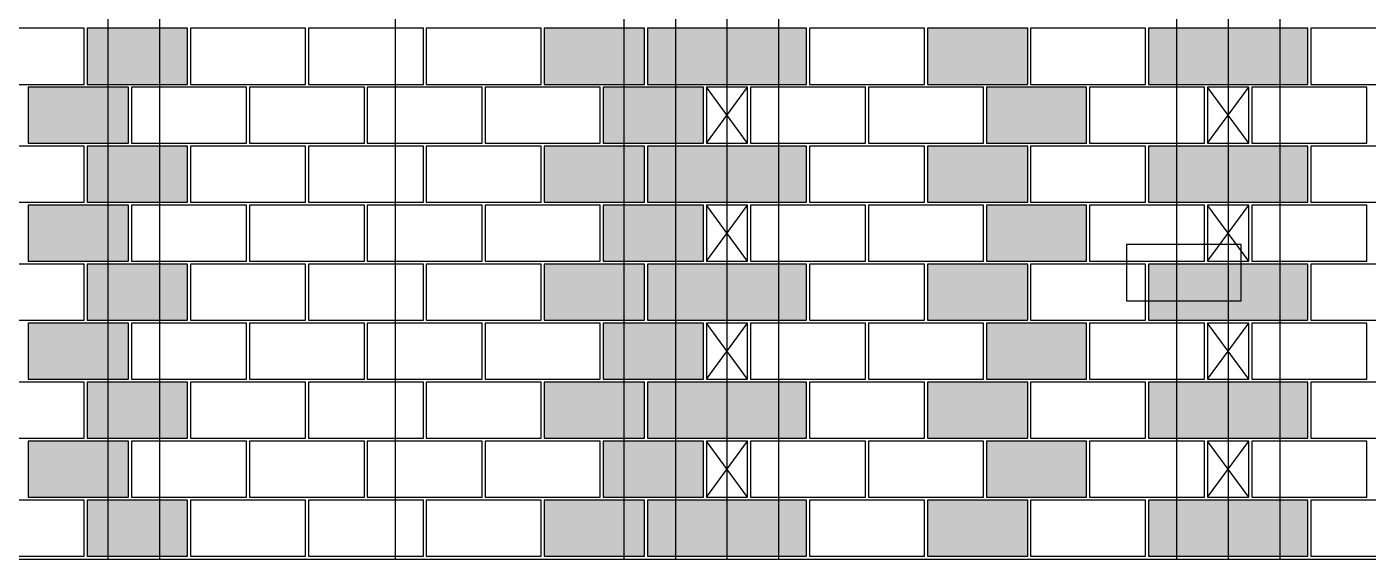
# Model space of a CAD drawing. Extents: x -1.9 to 86, y -1.6 to 60.9.
# Drawn here: x 26.13 to 35.23, y 27.73 to 31.34 of the extents above; entities that cross this region are included whole.
import ezdxf

# ---------------------------------------------------------------- set-up
doc = ezdxf.new("R2010")
doc.units = 0
doc.header["$MEASUREMENT"] = 0
for name, color, linetype in [('PENA_02', 2, 'CONTINUOUS'), ('PENA_03', 3, 'CONTINUOUS'), ('PENA_05', 5, 'CONTINUOUS'), ('PENA_19', 240, 'CONTINUOUS'), ('PENA_21', 100, 'CONTINUOUS')]:
    doc.layers.add(name, color=color, linetype=linetype)

msp = doc.modelspace()

# ---------------------------------------------------------------- linework, layer by layer
at = {"layer": 'PENA_02', "linetype": 'Continuous'}
for p, q in [((31.01798, 30.933227), (30.73798, 30.933227)), ((30.73798, 30.933227), (30.73798, 30.553227)), ((31.01798, 30.553227), (31.01798, 30.933227)), ((34.41798, 30.933227), (34.13798, 30.933227)), ((34.13798, 30.933227), (34.13798, 30.553227)), ((34.41798, 30.553227), (34.41798, 30.933227)), ((30.73798, 30.553227), (31.01798, 30.553227)), ((34.13798, 30.553227), (34.41798, 30.553227)), ((31.01798, 30.133227), (30.73798, 30.133227)), ((30.73798, 30.133227), (30.73798, 29.753227)), ((31.01798, 29.753227), (31.01798, 30.133227)), ((34.41798, 30.133227), (34.13798, 30.133227)), ((34.13798, 30.133227), (34.13798, 29.753227)), ((34.41798, 29.753227), (34.41798, 30.133227)), ((30.73798, 29.753227), (31.01798, 29.753227)), ((34.13798, 29.753227), (34.41798, 29.753227)), ((31.01798, 29.333227), (30.73798, 29.333227)), ((30.73798, 29.333227), (30.73798, 28.953227)), ((31.01798, 28.953227), (31.01798, 29.333227)), ((34.41798, 29.333227), (34.13798, 29.333227)), ((34.13798, 29.333227), (34.13798, 28.953227)), ((34.41798, 28.953227), (34.41798, 29.333227)), ((30.73798, 28.953227), (31.01798, 28.953227)), ((34.13798, 28.953227), (34.41798, 28.953227)), ((31.01798, 28.533227), (30.73798, 28.533227)), ((30.73798, 28.533227), (30.73798, 28.153227)), ((31.01798, 28.153227), (31.01798, 28.533227)), ((34.41798, 28.533227), (34.13798, 28.533227)), ((34.13798, 28.533227), (34.13798, 28.153227)), ((34.41798, 28.153227), (34.41798, 28.533227)), ((30.73798, 28.153227), (31.01798, 28.153227)), ((34.13798, 28.153227), (34.41798, 28.153227)), ((6.13798, 27.733227), (54.41798, 27.733227))]:
    msp.add_line(p, q, dxfattribs=at)
for points in [[(25.73798, 30.953227), (26.51798, 30.953227), (26.51798, 31.333227), (25.73798, 31.333227), (25.73798, 30.953227)], [(26.53798, 30.953227), (27.21798, 30.953227), (27.21798, 31.333227), (26.53798, 31.333227), (26.53798, 30.953227)], [(27.23798, 30.953227), (28.01798, 30.953227), (28.01798, 31.333227), (27.23798, 31.333227), (27.23798, 30.953227)], [(28.03798, 30.953227), (28.81798, 30.953227), (28.81798, 31.333227), (28.03798, 31.333227), (28.03798, 30.953227)], [(28.83798, 30.953227), (29.61798, 30.953227), (29.61798, 31.333227), (28.83798, 31.333227), (28.83798, 30.953227)], [(29.63798, 30.953227), (30.31798, 30.953227), (30.31798, 31.333227), (29.63798, 31.333227), (29.63798, 30.953227)], [(30.33798, 30.953227), (31.41798, 30.953227), (31.41798, 31.333227), (30.33798, 31.333227), (30.33798, 30.953227)], [(31.43798, 30.953227), (32.21798, 30.953227), (32.21798, 31.333227), (31.43798, 31.333227), (31.43798, 30.953227)], [(32.23798, 30.953227), (32.91798, 30.953227), (32.91798, 31.333227), (32.23798, 31.333227), (32.23798, 30.953227)], [(32.93798, 30.953227), (33.71798, 30.953227), (33.71798, 31.333227), (32.93798, 31.333227), (32.93798, 30.953227)], [(33.73798, 30.953227), (34.81798, 30.953227), (34.81798, 31.333227), (33.73798, 31.333227), (33.73798, 30.953227)], [(34.83798, 30.953227), (35.61798, 30.953227), (35.61798, 31.333227), (34.83798, 31.333227), (34.83798, 30.953227)], [(26.13798, 30.553227), (26.81798, 30.553227), (26.81798, 30.933227), (26.13798, 30.933227), (26.13798, 30.553227)], [(26.83798, 30.553227), (27.61798, 30.553227), (27.61798, 30.933227), (26.83798, 30.933227), (26.83798, 30.553227)], [(27.63798, 30.553227), (28.41798, 30.553227), (28.41798, 30.933227), (27.63798, 30.933227), (27.63798, 30.553227)], [(28.43798, 30.553227), (29.21798, 30.553227), (29.21798, 30.933227), (28.43798, 30.933227), (28.43798, 30.553227)], [(29.23798, 30.553227), (30.01798, 30.553227), (30.01798, 30.933227), (29.23798, 30.933227), (29.23798, 30.553227)], [(30.03798, 30.553227), (30.71798, 30.553227), (30.71798, 30.933227), (30.03798, 30.933227), (30.03798, 30.553227)], [(31.03798, 30.553227), (31.81798, 30.553227), (31.81798, 30.933227), (31.03798, 30.933227), (31.03798, 30.553227)], [(31.83798, 30.553227), (32.61798, 30.553227), (32.61798, 30.933227), (31.83798, 30.933227), (31.83798, 30.553227)], [(32.63798, 30.553227), (33.31798, 30.553227), (33.31798, 30.933227), (32.63798, 30.933227), (32.63798, 30.553227)], [(33.33798, 30.553227), (34.11798, 30.553227), (34.11798, 30.933227), (33.33798, 30.933227), (33.33798, 30.553227)], [(34.43798, 30.553227), (35.21798, 30.553227), (35.21798, 30.933227), (34.43798, 30.933227), (34.43798, 30.553227)], [(25.73798, 30.153227), (26.51798, 30.153227), (26.51798, 30.533227), (25.73798, 30.533227), (25.73798, 30.153227)], [(26.53798, 30.153227), (27.21798, 30.153227), (27.21798, 30.533227), (26.53798, 30.533227), (26.53798, 30.153227)], [(27.23798, 30.153227), (28.01798, 30.153227), (28.01798, 30.533227), (27.23798, 30.533227), (27.23798, 30.153227)], [(28.03798, 30.153227), (28.81798, 30.153227), (28.81798, 30.533227), (28.03798, 30.533227), (28.03798, 30.153227)], [(28.83798, 30.153227), (29.61798, 30.153227), (29.61798, 30.533227), (28.83798, 30.533227), (28.83798, 30.153227)], [(29.63798, 30.153227), (30.31798, 30.153227), (30.31798, 30.533227), (29.63798, 30.533227), (29.63798, 30.153227)], [(30.33798, 30.153227), (31.41798, 30.153227), (31.41798, 30.533227), (30.33798, 30.533227), (30.33798, 30.153227)], [(31.43798, 30.153227), (32.21798, 30.153227), (32.21798, 30.533227), (31.43798, 30.533227), (31.43798, 30.153227)], [(32.23798, 30.153227), (32.91798, 30.153227), (32.91798, 30.533227), (32.23798, 30.533227), (32.23798, 30.153227)], [(32.93798, 30.153227), (33.71798, 30.153227), (33.71798, 30.533227), (32.93798, 30.533227), (32.93798, 30.153227)], [(33.73798, 30.153227), (34.81798, 30.153227), (34.81798, 30.533227), (33.73798, 30.533227), (33.73798, 30.153227)], [(34.83798, 30.153227), (35.61798, 30.153227), (35.61798, 30.533227), (34.83798, 30.533227), (34.83798, 30.153227)], [(26.13798, 29.753227), (26.81798, 29.753227), (26.81798, 30.133227), (26.13798, 30.133227), (26.13798, 29.753227)], [(26.83798, 29.753227), (27.61798, 29.753227), (27.61798, 30.133227), (26.83798, 30.133227), (26.83798, 29.753227)], [(27.63798, 29.753227), (28.41798, 29.753227), (28.41798, 30.133227), (27.63798, 30.133227), (27.63798, 29.753227)], [(28.43798, 29.753227), (29.21798, 29.753227), (29.21798, 30.133227), (28.43798, 30.133227), (28.43798, 29.753227)], [(29.23798, 29.753227), (30.01798, 29.753227), (30.01798, 30.133227), (29.23798, 30.133227), (29.23798, 29.753227)], [(30.03798, 29.753227), (30.71798, 29.753227), (30.71798, 30.133227), (30.03798, 30.133227), (30.03798, 29.753227)], [(31.03798, 29.753227), (31.81798, 29.753227), (31.81798, 30.133227), (31.03798, 30.133227), (31.03798, 29.753227)], [(31.83798, 29.753227), (32.61798, 29.753227), (32.61798, 30.133227), (31.83798, 30.133227), (31.83798, 29.753227)], [(32.63798, 29.753227), (33.31798, 29.753227), (33.31798, 30.133227), (32.63798, 30.133227), (32.63798, 29.753227)], [(33.33798, 29.753227), (34.11798, 29.753227), (34.11798, 30.133227), (33.33798, 30.133227), (33.33798, 29.753227)], [(34.43798, 29.753227), (35.21798, 29.753227), (35.21798, 30.133227), (34.43798, 30.133227), (34.43798, 29.753227)], [(33.587319, 29.486227), (34.367319, 29.486227), (34.367319, 29.866227), (33.587319, 29.866227), (33.587319, 29.486227)], [(25.73798, 29.353227), (26.51798, 29.353227), (26.51798, 29.733227), (25.73798, 29.733227), (25.73798, 29.353227)], [(26.53798, 29.353227), (27.21798, 29.353227), (27.21798, 29.733227), (26.53798, 29.733227), (26.53798, 29.353227)], [(27.23798, 29.353227), (28.01798, 29.353227), (28.01798, 29.733227), (27.23798, 29.733227), (27.23798, 29.353227)], [(28.03798, 29.353227), (28.81798, 29.353227), (28.81798, 29.733227), (28.03798, 29.733227), (28.03798, 29.353227)], [(28.83798, 29.353227), (29.61798, 29.353227), (29.61798, 29.733227), (28.83798, 29.733227), (28.83798, 29.353227)], [(29.63798, 29.353227), (30.31798, 29.353227), (30.31798, 29.733227), (29.63798, 29.733227), (29.63798, 29.353227)], [(30.33798, 29.353227), (31.41798, 29.353227), (31.41798, 29.733227), (30.33798, 29.733227), (30.33798, 29.353227)], [(31.43798, 29.353227), (32.21798, 29.353227), (32.21798, 29.733227), (31.43798, 29.733227), (31.43798, 29.353227)], [(32.23798, 29.353227), (32.91798, 29.353227), (32.91798, 29.733227), (32.23798, 29.733227), (32.23798, 29.353227)], [(32.93798, 29.353227), (33.71798, 29.353227), (33.71798, 29.733227), (32.93798, 29.733227), (32.93798, 29.353227)], [(33.73798, 29.353227), (34.81798, 29.353227), (34.81798, 29.733227), (33.73798, 29.733227), (33.73798, 29.353227)], [(34.83798, 29.353227), (35.61798, 29.353227), (35.61798, 29.733227), (34.83798, 29.733227), (34.83798, 29.353227)], [(26.13798, 28.953227), (26.81798, 28.953227), (26.81798, 29.333227), (26.13798, 29.333227), (26.13798, 28.953227)], [(26.83798, 28.953227), (27.61798, 28.953227), (27.61798, 29.333227), (26.83798, 29.333227), (26.83798, 28.953227)], [(27.63798, 28.953227), (28.41798, 28.953227), (28.41798, 29.333227), (27.63798, 29.333227), (27.63798, 28.953227)], [(28.43798, 28.953227), (29.21798, 28.953227), (29.21798, 29.333227), (28.43798, 29.333227), (28.43798, 28.953227)], [(29.23798, 28.953227), (30.01798, 28.953227), (30.01798, 29.333227), (29.23798, 29.333227), (29.23798, 28.953227)], [(30.03798, 28.953227), (30.71798, 28.953227), (30.71798, 29.333227), (30.03798, 29.333227), (30.03798, 28.953227)], [(31.03798, 28.953227), (31.81798, 28.953227), (31.81798, 29.333227), (31.03798, 29.333227), (31.03798, 28.953227)], [(31.83798, 28.953227), (32.61798, 28.953227), (32.61798, 29.333227), (31.83798, 29.333227), (31.83798, 28.953227)], [(32.63798, 28.953227), (33.31798, 28.953227), (33.31798, 29.333227), (32.63798, 29.333227), (32.63798, 28.953227)], [(33.33798, 28.953227), (34.11798, 28.953227), (34.11798, 29.333227), (33.33798, 29.333227), (33.33798, 28.953227)], [(34.43798, 28.953227), (35.21798, 28.953227), (35.21798, 29.333227), (34.43798, 29.333227), (34.43798, 28.953227)], [(25.73798, 28.553227), (26.51798, 28.553227), (26.51798, 28.933227), (25.73798, 28.933227), (25.73798, 28.553227)], [(26.53798, 28.553227), (27.21798, 28.553227), (27.21798, 28.933227), (26.53798, 28.933227), (26.53798, 28.553227)], [(27.23798, 28.553227), (28.01798, 28.553227), (28.01798, 28.933227), (27.23798, 28.933227), (27.23798, 28.553227)], [(28.03798, 28.553227), (28.81798, 28.553227), (28.81798, 28.933227), (28.03798, 28.933227), (28.03798, 28.553227)], [(28.83798, 28.553227), (29.61798, 28.553227), (29.61798, 28.933227), (28.83798, 28.933227), (28.83798, 28.553227)], [(29.63798, 28.553227), (30.31798, 28.553227), (30.31798, 28.933227), (29.63798, 28.933227), (29.63798, 28.553227)], [(30.33798, 28.553227), (31.41798, 28.553227), (31.41798, 28.933227), (30.33798, 28.933227), (30.33798, 28.553227)], [(31.43798, 28.553227), (32.21798, 28.553227), (32.21798, 28.933227), (31.43798, 28.933227), (31.43798, 28.553227)], [(32.23798, 28.553227), (32.91798, 28.553227), (32.91798, 28.933227), (32.23798, 28.933227), (32.23798, 28.553227)], [(32.93798, 28.553227), (33.71798, 28.553227), (33.71798, 28.933227), (32.93798, 28.933227), (32.93798, 28.553227)], [(33.73798, 28.553227), (34.81798, 28.553227), (34.81798, 28.933227), (33.73798, 28.933227), (33.73798, 28.553227)], [(34.83798, 28.553227), (35.61798, 28.553227), (35.61798, 28.933227), (34.83798, 28.933227), (34.83798, 28.553227)], [(26.13798, 28.153227), (26.81798, 28.153227), (26.81798, 28.533227), (26.13798, 28.533227), (26.13798, 28.153227)], [(26.83798, 28.153227), (27.61798, 28.153227), (27.61798, 28.533227), (26.83798, 28.533227), (26.83798, 28.153227)], [(27.63798, 28.153227), (28.41798, 28.153227), (28.41798, 28.533227), (27.63798, 28.533227), (27.63798, 28.153227)], [(28.43798, 28.153227), (29.21798, 28.153227), (29.21798, 28.533227), (28.43798, 28.533227), (28.43798, 28.153227)], [(29.23798, 28.153227), (30.01798, 28.153227), (30.01798, 28.533227), (29.23798, 28.533227), (29.23798, 28.153227)], [(30.03798, 28.153227), (30.71798, 28.153227), (30.71798, 28.533227), (30.03798, 28.533227), (30.03798, 28.153227)], [(31.03798, 28.153227), (31.81798, 28.153227), (31.81798, 28.533227), (31.03798, 28.533227), (31.03798, 28.153227)], [(31.83798, 28.153227), (32.61798, 28.153227), (32.61798, 28.533227), (31.83798, 28.533227), (31.83798, 28.153227)], [(32.63798, 28.153227), (33.31798, 28.153227), (33.31798, 28.533227), (32.63798, 28.533227), (32.63798, 28.153227)], [(33.33798, 28.153227), (34.11798, 28.153227), (34.11798, 28.533227), (33.33798, 28.533227), (33.33798, 28.153227)], [(34.43798, 28.153227), (35.21798, 28.153227), (35.21798, 28.533227), (34.43798, 28.533227), (34.43798, 28.153227)], [(25.73798, 27.753227), (26.51798, 27.753227), (26.51798, 28.133227), (25.73798, 28.133227), (25.73798, 27.753227)], [(26.53798, 27.753227), (27.21798, 27.753227), (27.21798, 28.133227), (26.53798, 28.133227), (26.53798, 27.753227)], [(27.23798, 27.753227), (28.01798, 27.753227), (28.01798, 28.133227), (27.23798, 28.133227), (27.23798, 27.753227)], [(28.03798, 27.753227), (28.81798, 27.753227), (28.81798, 28.133227), (28.03798, 28.133227), (28.03798, 27.753227)], [(28.83798, 27.753227), (29.61798, 27.753227), (29.61798, 28.133227), (28.83798, 28.133227), (28.83798, 27.753227)], [(29.63798, 27.753227), (30.31798, 27.753227), (30.31798, 28.133227), (29.63798, 28.133227), (29.63798, 27.753227)], [(30.33798, 27.753227), (31.41798, 27.753227), (31.41798, 28.133227), (30.33798, 28.133227), (30.33798, 27.753227)], [(31.43798, 27.753227), (32.21798, 27.753227), (32.21798, 28.133227), (31.43798, 28.133227), (31.43798, 27.753227)], [(32.23798, 27.753227), (32.91798, 27.753227), (32.91798, 28.133227), (32.23798, 28.133227), (32.23798, 27.753227)], [(32.93798, 27.753227), (33.71798, 27.753227), (33.71798, 28.133227), (32.93798, 28.133227), (32.93798, 27.753227)], [(33.73798, 27.753227), (34.81798, 27.753227), (34.81798, 28.133227), (33.73798, 28.133227), (33.73798, 27.753227)], [(34.83798, 27.753227), (35.61798, 27.753227), (35.61798, 28.133227), (34.83798, 28.133227), (34.83798, 27.753227)]]:
    msp.add_lwpolyline(points, dxfattribs=at)
at = {"layer": 'PENA_03', "linetype": 'Continuous'}
for p, q in [((30.73798, 30.553227), (31.01798, 30.933227)), ((31.01798, 30.553227), (30.73798, 30.933227)), ((34.13798, 30.553227), (34.41798, 30.933227)), ((34.41798, 30.553227), (34.13798, 30.933227)), ((30.73798, 29.753227), (31.01798, 30.133227)), ((31.01798, 29.753227), (30.73798, 30.133227)), ((34.13798, 29.753227), (34.41798, 30.133227)), ((34.41798, 29.753227), (34.13798, 30.133227)), ((30.73798, 28.953227), (31.01798, 29.333227)), ((31.01798, 28.953227), (30.73798, 29.333227)), ((34.13798, 28.953227), (34.41798, 29.333227)), ((34.41798, 28.953227), (34.13798, 29.333227)), ((30.73798, 28.153227), (31.01798, 28.533227)), ((31.01798, 28.153227), (30.73798, 28.533227)), ((34.13798, 28.153227), (34.41798, 28.533227)), ((34.41798, 28.153227), (34.13798, 28.533227))]:
    msp.add_line(p, q, dxfattribs=at)
at = {"layer": 'PENA_05', "linetype": 'Continuous'}
for points in [[(26.67798, 35.173227), (26.67798, 27.733227)], [(27.02798, 35.173227), (27.02798, 27.733227)], [(30.17798, 35.173227), (30.17798, 27.733227)], [(30.52798, 35.173227), (30.52798, 27.733227)], [(30.87798, 35.173227), (30.87798, 27.733227)], [(31.22798, 35.173227), (31.22798, 27.733227)], [(33.92798, 35.173227), (33.92798, 27.733227)], [(34.27798, 35.173227), (34.27798, 27.733227)], [(34.62798, 35.173227), (34.62798, 27.733227)], [(28.62798, 34.333227), (28.62798, 27.733227)]]:
    msp.add_lwpolyline(points, dxfattribs=at)
at = {"layer": 'PENA_19', "linetype": 'Continuous'}
for points in [[(30.33798, 30.953227), (31.41798, 30.953227), (31.41798, 31.333227), (30.33798, 31.333227), (30.33798, 30.953227)], [(33.73798, 30.953227), (34.81798, 30.953227), (34.81798, 31.333227), (33.73798, 31.333227), (33.73798, 30.953227)], [(30.33798, 30.153227), (31.41798, 30.153227), (31.41798, 30.533227), (30.33798, 30.533227), (30.33798, 30.153227)], [(33.73798, 30.153227), (34.81798, 30.153227), (34.81798, 30.533227), (33.73798, 30.533227), (33.73798, 30.153227)], [(30.33798, 29.353227), (31.41798, 29.353227), (31.41798, 29.733227), (30.33798, 29.733227), (30.33798, 29.353227)], [(33.73798, 29.353227), (34.81798, 29.353227), (34.81798, 29.733227), (33.73798, 29.733227), (33.73798, 29.353227)], [(30.33798, 28.553227), (31.41798, 28.553227), (31.41798, 28.933227), (30.33798, 28.933227), (30.33798, 28.553227)], [(33.73798, 28.553227), (34.81798, 28.553227), (34.81798, 28.933227), (33.73798, 28.933227), (33.73798, 28.553227)], [(30.33798, 27.753227), (31.41798, 27.753227), (31.41798, 28.133227), (30.33798, 28.133227), (30.33798, 27.753227)], [(33.73798, 27.753227), (34.81798, 27.753227), (34.81798, 28.133227), (33.73798, 28.133227), (33.73798, 27.753227)]]:
    msp.add_lwpolyline(points, dxfattribs=at)
for points in [[(30.33798, 30.953227), (31.41798, 30.953227), (31.41798, 31.333227)], [(30.33798, 30.953227), (31.41798, 31.333227), (30.33798, 31.333227)], [(30.33798, 30.953227), (30.33798, 31.333227), (30.33798, 30.953227)], [(33.73798, 30.953227), (34.81798, 30.953227), (34.81798, 31.333227)], [(33.73798, 30.953227), (34.81798, 31.333227), (33.73798, 31.333227)], [(33.73798, 30.953227), (33.73798, 31.333227), (33.73798, 30.953227)], [(30.33798, 30.153227), (31.41798, 30.153227), (31.41798, 30.533227)], [(30.33798, 30.153227), (31.41798, 30.533227), (30.33798, 30.533227)], [(30.33798, 30.153227), (30.33798, 30.533227), (30.33798, 30.153227)], [(33.73798, 30.153227), (34.81798, 30.153227), (34.81798, 30.533227)], [(33.73798, 30.153227), (34.81798, 30.533227), (33.73798, 30.533227)], [(33.73798, 30.153227), (33.73798, 30.533227), (33.73798, 30.153227)], [(30.33798, 29.353227), (31.41798, 29.353227), (31.41798, 29.733227)], [(30.33798, 29.353227), (31.41798, 29.733227), (30.33798, 29.733227)], [(30.33798, 29.353227), (30.33798, 29.733227), (30.33798, 29.353227)], [(33.73798, 29.353227), (34.81798, 29.353227), (34.81798, 29.733227)], [(33.73798, 29.353227), (34.81798, 29.733227), (33.73798, 29.733227)], [(33.73798, 29.353227), (33.73798, 29.733227), (33.73798, 29.353227)], [(30.33798, 28.553227), (31.41798, 28.553227), (31.41798, 28.933227)], [(30.33798, 28.553227), (31.41798, 28.933227), (30.33798, 28.933227)], [(30.33798, 28.553227), (30.33798, 28.933227), (30.33798, 28.553227)], [(33.73798, 28.553227), (34.81798, 28.553227), (34.81798, 28.933227)], [(33.73798, 28.553227), (34.81798, 28.933227), (33.73798, 28.933227)], [(33.73798, 28.553227), (33.73798, 28.933227), (33.73798, 28.553227)], [(30.33798, 27.753227), (31.41798, 27.753227), (31.41798, 28.133227)], [(30.33798, 27.753227), (31.41798, 28.133227), (30.33798, 28.133227)], [(30.33798, 27.753227), (30.33798, 28.133227), (30.33798, 27.753227)], [(33.73798, 27.753227), (34.81798, 27.753227), (34.81798, 28.133227)], [(33.73798, 27.753227), (34.81798, 28.133227), (33.73798, 28.133227)], [(33.73798, 27.753227), (33.73798, 28.133227), (33.73798, 27.753227)]]:
    msp.add_solid(points, dxfattribs=at)
at = {"layer": 'PENA_21', "linetype": 'Continuous'}
for points in [[(26.53798, 30.953227), (27.21798, 30.953227), (27.21798, 31.333227), (26.53798, 31.333227), (26.53798, 30.953227)], [(29.63798, 30.953227), (30.31798, 30.953227), (30.31798, 31.333227), (29.63798, 31.333227), (29.63798, 30.953227)], [(32.23798, 30.953227), (32.91798, 30.953227), (32.91798, 31.333227), (32.23798, 31.333227), (32.23798, 30.953227)], [(26.13798, 30.553227), (26.81798, 30.553227), (26.81798, 30.933227), (26.13798, 30.933227), (26.13798, 30.553227)], [(30.03798, 30.553227), (30.71798, 30.553227), (30.71798, 30.933227), (30.03798, 30.933227), (30.03798, 30.553227)], [(32.63798, 30.553227), (33.31798, 30.553227), (33.31798, 30.933227), (32.63798, 30.933227), (32.63798, 30.553227)], [(26.53798, 30.153227), (27.21798, 30.153227), (27.21798, 30.533227), (26.53798, 30.533227), (26.53798, 30.153227)], [(29.63798, 30.153227), (30.31798, 30.153227), (30.31798, 30.533227), (29.63798, 30.533227), (29.63798, 30.153227)], [(32.23798, 30.153227), (32.91798, 30.153227), (32.91798, 30.533227), (32.23798, 30.533227), (32.23798, 30.153227)], [(26.13798, 29.753227), (26.81798, 29.753227), (26.81798, 30.133227), (26.13798, 30.133227), (26.13798, 29.753227)], [(30.03798, 29.753227), (30.71798, 29.753227), (30.71798, 30.133227), (30.03798, 30.133227), (30.03798, 29.753227)], [(32.63798, 29.753227), (33.31798, 29.753227), (33.31798, 30.133227), (32.63798, 30.133227), (32.63798, 29.753227)], [(26.53798, 29.353227), (27.21798, 29.353227), (27.21798, 29.733227), (26.53798, 29.733227), (26.53798, 29.353227)], [(29.63798, 29.353227), (30.31798, 29.353227), (30.31798, 29.733227), (29.63798, 29.733227), (29.63798, 29.353227)], [(32.23798, 29.353227), (32.91798, 29.353227), (32.91798, 29.733227), (32.23798, 29.733227), (32.23798, 29.353227)], [(26.13798, 28.953227), (26.81798, 28.953227), (26.81798, 29.333227), (26.13798, 29.333227), (26.13798, 28.953227)], [(30.03798, 28.953227), (30.71798, 28.953227), (30.71798, 29.333227), (30.03798, 29.333227), (30.03798, 28.953227)], [(32.63798, 28.953227), (33.31798, 28.953227), (33.31798, 29.333227), (32.63798, 29.333227), (32.63798, 28.953227)], [(26.53798, 28.553227), (27.21798, 28.553227), (27.21798, 28.933227), (26.53798, 28.933227), (26.53798, 28.553227)], [(29.63798, 28.553227), (30.31798, 28.553227), (30.31798, 28.933227), (29.63798, 28.933227), (29.63798, 28.553227)], [(32.23798, 28.553227), (32.91798, 28.553227), (32.91798, 28.933227), (32.23798, 28.933227), (32.23798, 28.553227)], [(26.13798, 28.153227), (26.81798, 28.153227), (26.81798, 28.533227), (26.13798, 28.533227), (26.13798, 28.153227)], [(30.03798, 28.153227), (30.71798, 28.153227), (30.71798, 28.533227), (30.03798, 28.533227), (30.03798, 28.153227)], [(32.63798, 28.153227), (33.31798, 28.153227), (33.31798, 28.533227), (32.63798, 28.533227), (32.63798, 28.153227)], [(26.53798, 27.753227), (27.21798, 27.753227), (27.21798, 28.133227), (26.53798, 28.133227), (26.53798, 27.753227)], [(29.63798, 27.753227), (30.31798, 27.753227), (30.31798, 28.133227), (29.63798, 28.133227), (29.63798, 27.753227)], [(32.23798, 27.753227), (32.91798, 27.753227), (32.91798, 28.133227), (32.23798, 28.133227), (32.23798, 27.753227)]]:
    msp.add_lwpolyline(points, dxfattribs=at)
for points in [[(26.53798, 30.953227), (27.21798, 30.953227), (27.21798, 31.333227)], [(26.53798, 30.953227), (27.21798, 31.333227), (26.53798, 31.333227)], [(26.53798, 30.953227), (26.53798, 31.333227), (26.53798, 30.953227)], [(29.63798, 30.953227), (30.31798, 30.953227), (30.31798, 31.333227)], [(29.63798, 30.953227), (30.31798, 31.333227), (29.63798, 31.333227)], [(29.63798, 30.953227), (29.63798, 31.333227), (29.63798, 30.953227)], [(32.23798, 30.953227), (32.91798, 30.953227), (32.91798, 31.333227)], [(32.23798, 30.953227), (32.91798, 31.333227), (32.23798, 31.333227)], [(32.23798, 30.953227), (32.23798, 31.333227), (32.23798, 30.953227)], [(26.13798, 30.553227), (26.81798, 30.553227), (26.81798, 30.933227)], [(26.13798, 30.553227), (26.81798, 30.933227), (26.13798, 30.933227)], [(26.13798, 30.553227), (26.13798, 30.933227), (26.13798, 30.553227)], [(30.03798, 30.553227), (30.71798, 30.553227), (30.71798, 30.933227)], [(30.03798, 30.553227), (30.71798, 30.933227), (30.03798, 30.933227)], [(30.03798, 30.553227), (30.03798, 30.933227), (30.03798, 30.553227)], [(32.63798, 30.553227), (33.31798, 30.553227), (33.31798, 30.933227)], [(32.63798, 30.553227), (33.31798, 30.933227), (32.63798, 30.933227)], [(32.63798, 30.553227), (32.63798, 30.933227), (32.63798, 30.553227)], [(26.53798, 30.153227), (27.21798, 30.153227), (27.21798, 30.533227)], [(26.53798, 30.153227), (27.21798, 30.533227), (26.53798, 30.533227)], [(26.53798, 30.153227), (26.53798, 30.533227), (26.53798, 30.153227)], [(29.63798, 30.153227), (30.31798, 30.153227), (30.31798, 30.533227)], [(29.63798, 30.153227), (30.31798, 30.533227), (29.63798, 30.533227)], [(29.63798, 30.153227), (29.63798, 30.533227), (29.63798, 30.153227)], [(32.23798, 30.153227), (32.91798, 30.153227), (32.91798, 30.533227)], [(32.23798, 30.153227), (32.91798, 30.533227), (32.23798, 30.533227)], [(32.23798, 30.153227), (32.23798, 30.533227), (32.23798, 30.153227)], [(26.13798, 29.753227), (26.81798, 29.753227), (26.81798, 30.133227)], [(26.13798, 29.753227), (26.81798, 30.133227), (26.13798, 30.133227)], [(26.13798, 29.753227), (26.13798, 30.133227), (26.13798, 29.753227)], [(30.03798, 29.753227), (30.71798, 29.753227), (30.71798, 30.133227)], [(30.03798, 29.753227), (30.71798, 30.133227), (30.03798, 30.133227)], [(30.03798, 29.753227), (30.03798, 30.133227), (30.03798, 29.753227)], [(32.63798, 29.753227), (33.31798, 29.753227), (33.31798, 30.133227)], [(32.63798, 29.753227), (33.31798, 30.133227), (32.63798, 30.133227)], [(32.63798, 29.753227), (32.63798, 30.133227), (32.63798, 29.753227)], [(26.53798, 29.353227), (27.21798, 29.353227), (27.21798, 29.733227)], [(26.53798, 29.353227), (27.21798, 29.733227), (26.53798, 29.733227)], [(26.53798, 29.353227), (26.53798, 29.733227), (26.53798, 29.353227)], [(29.63798, 29.353227), (30.31798, 29.353227), (30.31798, 29.733227)], [(29.63798, 29.353227), (30.31798, 29.733227), (29.63798, 29.733227)], [(29.63798, 29.353227), (29.63798, 29.733227), (29.63798, 29.353227)], [(32.23798, 29.353227), (32.91798, 29.353227), (32.91798, 29.733227)], [(32.23798, 29.353227), (32.91798, 29.733227), (32.23798, 29.733227)], [(32.23798, 29.353227), (32.23798, 29.733227), (32.23798, 29.353227)], [(26.13798, 28.953227), (26.81798, 28.953227), (26.81798, 29.333227)], [(26.13798, 28.953227), (26.81798, 29.333227), (26.13798, 29.333227)], [(26.13798, 28.953227), (26.13798, 29.333227), (26.13798, 28.953227)], [(30.03798, 28.953227), (30.71798, 28.953227), (30.71798, 29.333227)], [(30.03798, 28.953227), (30.71798, 29.333227), (30.03798, 29.333227)], [(30.03798, 28.953227), (30.03798, 29.333227), (30.03798, 28.953227)], [(32.63798, 28.953227), (33.31798, 28.953227), (33.31798, 29.333227)], [(32.63798, 28.953227), (33.31798, 29.333227), (32.63798, 29.333227)], [(32.63798, 28.953227), (32.63798, 29.333227), (32.63798, 28.953227)], [(26.53798, 28.553227), (27.21798, 28.553227), (27.21798, 28.933227)], [(26.53798, 28.553227), (27.21798, 28.933227), (26.53798, 28.933227)], [(26.53798, 28.553227), (26.53798, 28.933227), (26.53798, 28.553227)], [(29.63798, 28.553227), (30.31798, 28.553227), (30.31798, 28.933227)], [(29.63798, 28.553227), (30.31798, 28.933227), (29.63798, 28.933227)], [(29.63798, 28.553227), (29.63798, 28.933227), (29.63798, 28.553227)], [(32.23798, 28.553227), (32.91798, 28.553227), (32.91798, 28.933227)], [(32.23798, 28.553227), (32.91798, 28.933227), (32.23798, 28.933227)], [(32.23798, 28.553227), (32.23798, 28.933227), (32.23798, 28.553227)], [(26.13798, 28.153227), (26.81798, 28.153227), (26.81798, 28.533227)], [(26.13798, 28.153227), (26.81798, 28.533227), (26.13798, 28.533227)], [(26.13798, 28.153227), (26.13798, 28.533227), (26.13798, 28.153227)], [(30.03798, 28.153227), (30.71798, 28.153227), (30.71798, 28.533227)], [(30.03798, 28.153227), (30.71798, 28.533227), (30.03798, 28.533227)], [(30.03798, 28.153227), (30.03798, 28.533227), (30.03798, 28.153227)], [(32.63798, 28.153227), (33.31798, 28.153227), (33.31798, 28.533227)], [(32.63798, 28.153227), (33.31798, 28.533227), (32.63798, 28.533227)], [(32.63798, 28.153227), (32.63798, 28.533227), (32.63798, 28.153227)], [(26.53798, 27.753227), (27.21798, 27.753227), (27.21798, 28.133227)], [(26.53798, 27.753227), (27.21798, 28.133227), (26.53798, 28.133227)], [(26.53798, 27.753227), (26.53798, 28.133227), (26.53798, 27.753227)], [(29.63798, 27.753227), (30.31798, 27.753227), (30.31798, 28.133227)], [(29.63798, 27.753227), (30.31798, 28.133227), (29.63798, 28.133227)], [(29.63798, 27.753227), (29.63798, 28.133227), (29.63798, 27.753227)], [(32.23798, 27.753227), (32.91798, 27.753227), (32.91798, 28.133227)], [(32.23798, 27.753227), (32.91798, 28.133227), (32.23798, 28.133227)], [(32.23798, 27.753227), (32.23798, 28.133227), (32.23798, 27.753227)]]:
    msp.add_solid(points, dxfattribs=at)

doc.saveas('drawing.dxf')
